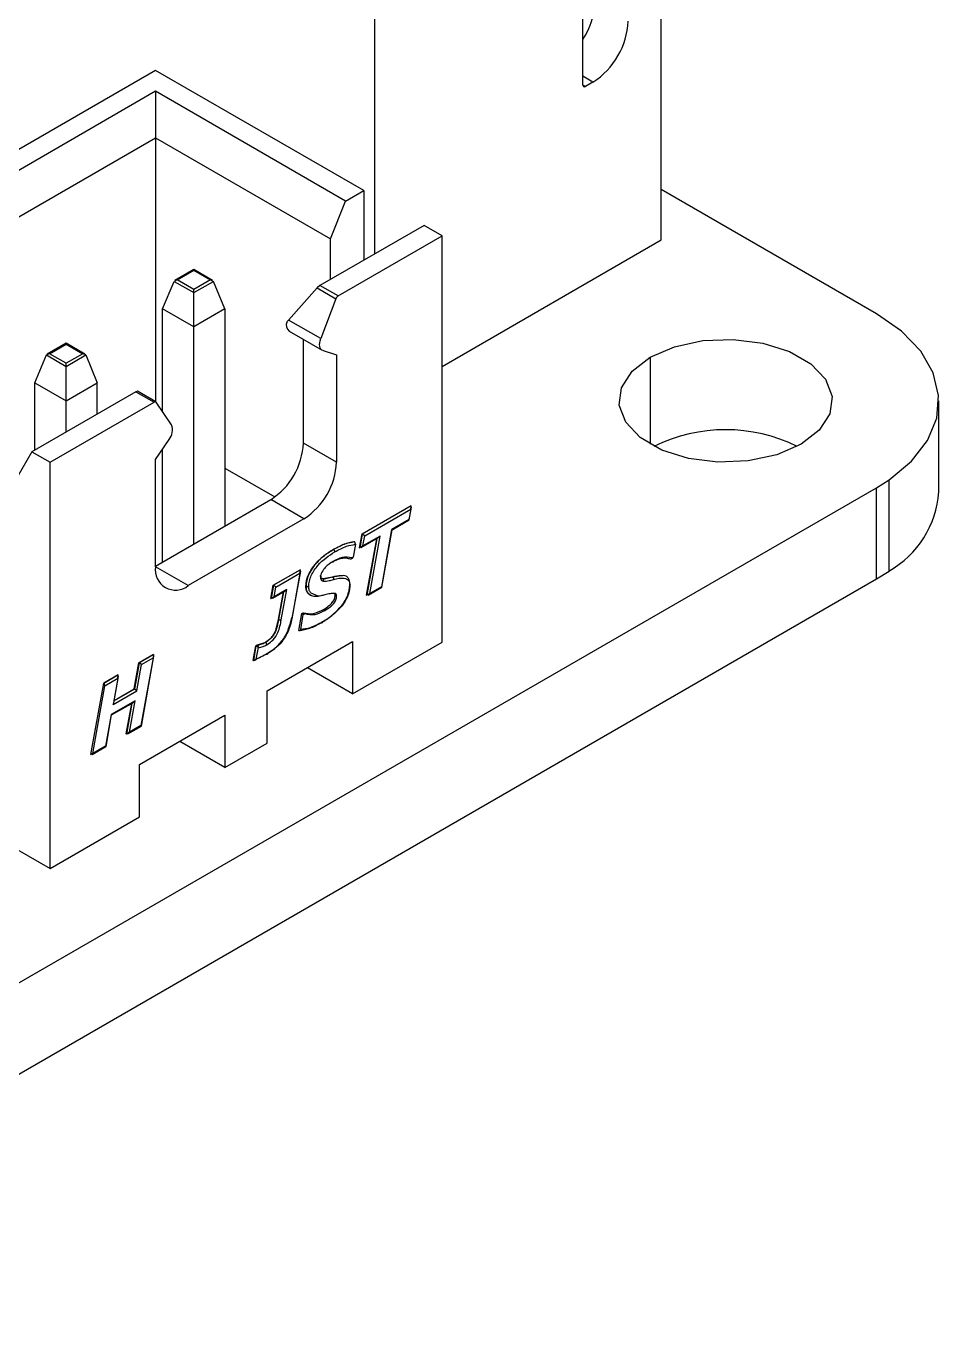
# Model space of a CAD drawing. Header units: millimetres. Extents: x -88 to 19, y -34 to 29.
# Drawn here: x 6.6 to 19.44, y -11.46 to 6.91 of the extents above; entities that cross this region are included whole.
import ezdxf

# ---------------------------------------------------------------- set-up
doc = ezdxf.new("R2010")
doc.units = ezdxf.units.MM

msp = doc.modelspace()

# ---------------------------------------------------------------- linework, layer by layer
at = {"color": 7, "linetype": 'Continuous', "lineweight": 25}
for p, q in [((15.531, 3.903), (15.531, 9.618)), ((14.428, 6.083), (14.428, 8.982)), ((11.501, 3.708), (11.501, 7.292)), ((8.418, 6.287), (2.902, 3.103)), ((11.345, 4.598), (8.418, 6.287)), ((14.57, 6.124), (14.428, 6.205)), ((14.464, 6.062), (14.428, 6.083)), ((14.57, 6.124), (14.464, 6.062)), ((8.418, 5.994), (3.411, 3.103)), ((11.091, 4.451), (8.418, 5.994)), ((8.418, 5.994), (8.418, 1.627)), ((3.977, 2.777), (8.418, 5.34)), ((8.418, 5.34), (10.878, 3.92)), ((11.091, 4.451), (11.345, 4.598)), ((11.345, 4.598), (11.345, 3.618)), ((18.558, 2.866), (15.531, 4.613)), ((10.878, 3.92), (11.091, 4.451)), ((12.194, 4.108), (10.73, 3.262)), ((12.448, 3.961), (12.194, 4.108)), ((10.878, 3.348), (10.878, 3.92)), ((10.984, 3.115), (12.448, 3.961)), ((12.448, -1.755), (12.448, 3.961)), ((12.448, 2.123), (15.531, 3.903)), ((8.517, 2.932), (8.679, 3.321)), ((8.72, 3.34), (8.679, 3.321)), ((8.679, 3.321), (8.955, 3.162)), ((8.955, 3.486), (8.69, 3.333)), ((8.72, 3.34), (8.955, 3.476)), ((8.955, 3.204), (8.72, 3.34)), ((9.22, 3.333), (8.955, 3.486)), ((8.955, 3.476), (8.955, 3.486)), ((8.955, 3.476), (9.19, 3.34)), ((9.19, 3.34), (8.955, 3.204)), ((8.955, 3.162), (9.232, 3.321)), ((9.19, 3.34), (9.232, 3.321)), ((9.394, 2.932), (9.232, 3.321)), ((8.955, -0.375), (8.955, 3.204)), ((10.69, 3.229), (10.287, 2.777)), ((10.73, 3.262), (10.69, 3.229)), ((10.69, 3.229), (10.953, 3.077)), ((10.984, 3.115), (10.73, 3.262)), ((10.953, 3.077), (10.741, 2.515)), ((8.955, 2.679), (8.517, 2.932)), ((8.517, 1.486), (8.517, 2.932)), ((9.394, 2.932), (8.955, 2.679)), ((9.394, 2.932), (9.394, -0.122)), ((10.741, 2.515), (10.287, 2.777)), ((10.295, 2.621), (10.762, 2.352)), ((7.159, 2.449), (6.894, 2.296)), ((6.924, 2.303), (7.159, 2.439)), ((7.424, 2.296), (7.159, 2.449)), ((7.159, 2.439), (7.159, 2.449)), ((7.159, 2.439), (7.394, 2.303)), ((10.497, 1.046), (10.497, 2.505)), ((6.721, 1.895), (6.883, 2.285)), ((6.924, 2.303), (6.883, 2.285)), ((6.883, 2.285), (7.159, 2.125)), ((7.159, 2.168), (6.924, 2.303)), ((7.394, 2.303), (7.159, 2.168)), ((7.159, 2.125), (7.436, 2.285)), ((7.436, 2.285), (7.394, 2.303)), ((7.436, 2.285), (7.598, 1.895)), ((10.774, 2.347), (10.963, 2.287)), ((10.963, 2.287), (10.963, 0.776)), ((15.376, 2.253), (15.376, 1.029)), ((7.159, 1.201), (7.159, 2.168)), ((6.721, 1.895), (7.159, 1.642)), ((6.721, 0.948), (6.721, 1.895)), ((7.159, 1.642), (7.598, 1.895)), ((7.598, 1.454), (7.598, 1.895)), ((8.142, 1.769), (6.678, 0.924)), ((8.162, 1.774), (8.142, 1.769)), ((8.142, 1.769), (8.397, 1.622)), ((8.422, 1.624), (8.162, 1.774)), ((6.933, 0.777), (8.397, 1.622)), ((8.64, 1.302), (8.428, 1.619)), ((19.436, 0.359), (19.436, 1.641)), ((6.678, 0.924), (6.466, 0.556)), ((6.678, 0.924), (6.933, 0.777)), ((8.418, 0.817), (8.607, 1.095)), ((8.517, -0.628), (8.517, 0.963)), ((10.963, 0.776), (10.497, 1.046)), ((6.933, -4.939), (6.933, 0.777)), ((8.418, -0.693), (8.418, 0.817)), ((9.394, 0.694), (10.097, 0.289)), ((-37.304, -31.832), (18.558, 0.417)), ((18.558, 0.417), (18.735, 0.528)), ((18.558, -0.865), (18.558, 0.417)), ((18.735, -0.754), (18.735, 0.528)), ((8.418, -0.685), (10.037, 0.25)), ((10.504, -0.02), (10.037, 0.25)), ((11.323, -0.232), (12.01, 0.164)), ((12.012, 0.163), (11.325, -0.234)), ((11.359, -0.258), (12.007, 0.116)), ((12.007, 0.116), (11.982, -0.028)), ((11.987, -0.034), (12.018, 0.142)), ((12.007, 0.116), (12.012, 0.163)), ((12.01, 0.164), (12.012, 0.163)), ((10.504, -0.02), (8.877, -0.959)), ((11.738, -0.169), (11.594, -0.977)), ((11.599, -0.983), (11.744, -0.175)), ((11.982, -0.028), (11.738, -0.169)), ((11.738, -0.169), (11.744, -0.175)), ((11.744, -0.175), (11.987, -0.035)), ((11.987, -0.035), (11.982, -0.028)), ((11.21, -0.341), (11.213, -0.343)), ((11.288, -0.426), (11.323, -0.232)), ((11.325, -0.234), (11.291, -0.427)), ((11.311, -0.424), (11.554, -0.284)), ((11.323, -0.232), (11.325, -0.234)), ((11.359, -0.258), (11.325, -0.234)), ((11.334, -0.402), (11.359, -0.258)), ((11.576, -0.262), (11.334, -0.402)), ((11.386, -1.094), (11.529, -0.299)), ((11.531, -0.297), (11.388, -1.095)), ((11.431, -1.07), (11.576, -0.262)), ((11.576, -0.262), (11.554, -0.284)), ((10.918, -0.45), (10.92, -0.451)), ((11.228, -0.378), (11.198, -0.558)), ((11.288, -0.426), (11.291, -0.427)), ((11.334, -0.402), (11.291, -0.427)), ((8.877, -0.959), (8.418, -0.693)), ((11.169, -0.584), (11.189, -0.572)), ((11.198, -0.558), (11.179, -0.568)), ((11.189, -0.572), (11.198, -0.558)), ((-37.304, -33.114), (18.558, -0.865)), ((10.073, -0.954), (10.452, -0.735)), ((10.454, -0.736), (10.075, -0.955)), ((10.11, -0.979), (10.449, -0.783)), ((10.449, -0.783), (10.334, -1.425)), ((10.341, -1.419), (10.46, -0.758)), ((10.449, -0.783), (10.454, -0.736)), ((10.452, -0.735), (10.454, -0.736)), ((10.768, -0.861), (10.77, -0.863)), ((10.907, -0.839), (10.77, -0.863)), ((10.905, -0.838), (10.907, -0.839)), ((11.063, -0.819), (10.907, -0.839)), ((18.558, -0.865), (18.735, -0.754)), ((10.04, -1.139), (10.073, -0.954)), ((10.075, -0.955), (10.042, -1.14)), ((10.063, -1.137), (10.241, -1.034)), ((10.073, -0.954), (10.075, -0.955)), ((10.11, -0.979), (10.075, -0.955)), ((10.085, -1.115), (10.11, -0.979)), ((10.263, -1.012), (10.085, -1.115)), ((10.146, -1.434), (10.216, -1.049)), ((10.218, -1.047), (10.148, -1.436)), ((10.186, -1.441), (10.263, -1.012)), ((10.263, -1.012), (10.241, -1.034)), ((10.532, -0.969), (10.534, -0.97)), ((10.597, -1.092), (10.571, -1.076)), ((10.597, -1.092), (10.599, -1.093)), ((10.707, -1.108), (10.605, -1.066)), ((10.944, -1.096), (10.965, -1.108)), ((11.386, -1.094), (11.388, -1.095)), ((11.431, -1.07), (11.388, -1.095)), ((11.409, -1.092), (11.599, -0.983)), ((11.594, -0.977), (11.431, -1.07)), ((11.594, -0.977), (11.599, -0.983)), ((10.04, -1.139), (10.042, -1.14)), ((10.085, -1.115), (10.042, -1.14)), ((10.146, -1.434), (10.148, -1.436)), ((10.433, -1.591), (10.473, -1.353)), ((10.459, -1.578), (10.494, -1.365)), ((10.473, -1.353), (10.495, -1.34)), ((10.473, -1.353), (10.494, -1.365)), ((10.494, -1.365), (10.517, -1.352)), ((10.495, -1.34), (10.517, -1.352)), ((10.778, -1.296), (10.799, -1.308)), ((10.433, -1.591), (10.435, -1.592)), ((9.791, -2.011), (9.827, -1.805)), ((9.83, -1.806), (9.793, -2.013)), ((9.827, -1.805), (9.847, -1.794)), ((9.827, -1.805), (9.83, -1.806)), ((9.849, -1.795), (9.83, -1.806)), ((9.864, -1.83), (9.83, -1.806)), ((9.835, -1.993), (9.864, -1.83)), ((9.847, -1.794), (9.849, -1.795)), ((9.964, -1.758), (9.849, -1.795)), ((9.864, -1.83), (9.864, -1.83)), ((9.962, -1.756), (9.964, -1.758)), ((9.988, -2.441), (11.19, -1.747)), ((11.19, -1.747), (11.19, -2.482)), ((11.19, -2.482), (12.448, -1.755)), ((8.184, -2.044), (8.385, -1.928)), ((8.388, -1.929), (8.186, -2.045)), ((8.383, -1.976), (8.212, -2.929)), ((8.218, -2.935), (8.394, -1.951)), ((8.221, -2.07), (8.383, -1.976)), ((8.388, -1.929), (8.383, -1.976)), ((8.385, -1.928), (8.388, -1.929)), ((9.791, -2.011), (9.793, -2.013)), ((9.793, -2.013), (9.974, -1.926)), ((8.118, -2.413), (8.184, -2.044)), ((8.186, -2.045), (8.12, -2.414)), ((8.155, -2.439), (8.221, -2.07)), ((8.184, -2.044), (8.186, -2.045)), ((8.221, -2.07), (8.186, -2.045)), ((11.19, -2.482), (10.553, -2.114)), ((7.508, -3.333), (7.688, -2.331)), ((7.534, -3.32), (7.704, -2.368)), ((7.688, -2.331), (7.889, -2.215)), ((7.688, -2.331), (7.69, -2.332)), ((7.891, -2.216), (7.69, -2.332)), ((7.69, -2.332), (7.704, -2.368)), ((7.704, -2.368), (7.886, -2.263)), ((7.886, -2.263), (7.82, -2.632)), ((7.831, -2.606), (7.897, -2.237)), ((7.886, -2.263), (7.891, -2.216)), ((7.889, -2.215), (7.891, -2.216)), ((7.82, -2.632), (8.155, -2.439)), ((8.12, -2.414), (7.836, -2.578)), ((7.837, -2.576), (8.118, -2.413)), ((8.118, -2.413), (8.12, -2.414)), ((8.155, -2.439), (8.12, -2.414)), ((9.988, -3.176), (9.988, -2.441)), ((8.129, -2.58), (7.795, -2.773)), ((7.8, -2.779), (8.107, -2.602)), ((7.82, -2.632), (7.831, -2.606)), ((8.005, -3.046), (8.082, -2.617)), ((8.084, -2.615), (8.007, -3.047)), ((8.05, -3.023), (8.129, -2.58)), ((8.129, -2.58), (8.107, -2.602)), ((7.795, -2.773), (7.715, -3.216)), ((7.721, -3.222), (7.8, -2.779)), ((7.795, -2.773), (7.8, -2.779)), ((8.027, -3.045), (8.218, -2.935)), ((8.212, -2.929), (8.05, -3.023)), ((8.191, -3.478), (9.394, -2.784)), ((8.212, -2.929), (8.218, -2.935)), ((9.394, -2.784), (9.394, -3.519)), ((8.005, -3.046), (8.007, -3.047)), ((8.05, -3.023), (8.007, -3.047)), ((7.525, -3.335), (7.72, -3.222)), ((7.715, -3.216), (7.534, -3.32)), ((7.715, -3.216), (7.721, -3.222)), ((9.394, -3.519), (8.757, -3.151)), ((9.394, -3.519), (9.988, -3.176)), ((7.508, -3.333), (7.51, -3.334)), ((7.534, -3.32), (7.51, -3.334)), ((8.191, -4.212), (8.191, -3.478)), ((5.264, -3.976), (6.933, -4.939)), ((6.933, -4.939), (8.191, -4.212))]:
    msp.add_line(p, q, dxfattribs=at)
at = {"color": 7, "linetype": 'Continuous', "lineweight": 25, "flags": 128}
for points in [[(18.735, 0.528), (19.051, 0.792), (19.277, 1.084), (19.406, 1.396), (19.433, 1.717), (19.358, 2.034), (19.182, 2.339), (18.912, 2.619), (18.558, 2.866)], [(10.774, 2.347), (10.758, 2.355), (10.744, 2.368), (10.734, 2.385), (10.727, 2.406), (10.725, 2.431), (10.726, 2.458), (10.732, 2.486), (10.741, 2.515)], [(15.376, 2.253), (15.717, 2.401), (16.117, 2.487), (16.543, 2.505), (16.961, 2.453), (17.335, 2.334), (17.637, 2.16), (17.842, 1.944), (17.933, 1.703), (17.902, 1.457), (17.753, 1.226), (17.497, 1.029), (17.155, 0.881), (16.755, 0.795), (16.329, 0.777), (15.912, 0.83), (15.537, 0.948), (15.236, 1.122), (15.031, 1.339), (14.94, 1.579), (14.971, 1.825), (15.12, 2.056), (15.376, 2.253)]]:
    msp.add_lwpolyline(points, dxfattribs=at)
at = {"color": 7, "linetype": 'Continuous', "lineweight": 25}
for centre, radius, start, end in [((13.565, 7.29), 1.033, 326.6207, 357.7941), ((13.99, 7.03), 1.076, 302.6055, 357.3945), ((14.45, 6.079), 0.0218, 170.786, 309.2033), ((11.026, 3.051), 0.0769, 122.6663, 160.2417), ((10.671, 2.434), 0.515, 138.2149, 142.3947), ((10.366, 2.707), 0.11, 157.8352, 230.5324), ((8.411, 1.605), 0.0219, 39.1042, 129.4148), ((8.45, 1.227), 0.205, 320.0153, 21.7286), ((16.436, -1.055), 2.289, 63.8566, 116.1434), ((9.499, 1.091), 0.999, 302.6055, 357.3945), ((9.965, 0.822), 0.999, 302.6055, 357.3945), ((18.044, 0.459), 1.396, 299.6459, 355.8933), ((8.698, -0.739), 0.284, 170.786, 309.2033)]:
    msp.add_arc(centre, radius, start, end, dxfattribs=at)
for points, knots in [([(10.918, -0.45), (10.979, -0.417), (11.079, -0.364), (11.173, -0.348), (11.21, -0.341)], [0, 0, 0, 0, 0.6082499, 1, 1, 1, 1]), ([(11.213, -0.343), (11.165, -0.352), (11.07, -0.37), (10.97, -0.424), (10.92, -0.451)], [0, 0, 0, 0, 0.501719, 1, 1, 1, 1]), ([(11.228, -0.378), (11.228, -0.374), (11.228, -0.367), (11.225, -0.356), (11.219, -0.347), (11.215, -0.344), (11.213, -0.343)], [0, 0, 0, 0, 0.279754, 0.559461, 0.77975, 1, 1, 1, 1]), ([(10.532, -0.969), (10.535, -0.936), (10.54, -0.87), (10.589, -0.758), (10.668, -0.646), (10.781, -0.535), (10.87, -0.48), (10.918, -0.45)], [0, 0, 0, 0, 0.1588625, 0.3142875, 0.4881722, 0.721808, 1, 1, 1, 1]), ([(10.92, -0.451), (10.878, -0.477), (10.794, -0.529), (10.691, -0.625), (10.618, -0.72), (10.571, -0.801), (10.54, -0.89), (10.536, -0.943), (10.534, -0.97)], [0, 0, 0, 0, 0.2430053, 0.4875713, 0.6130775, 0.7412628, 0.8711936, 1, 1, 1, 1]), ([(10.573, -0.97), (10.574, -0.946), (10.577, -0.897), (10.615, -0.79), (10.733, -0.619), (10.857, -0.538), (10.939, -0.484)], [0, 0, 0, 0, 0.125755, 0.251389, 0.501371, 1, 1, 1, 1]), ([(10.939, -0.484), (10.939, -0.481), (10.938, -0.475), (10.934, -0.465), (10.927, -0.457), (10.922, -0.453), (10.92, -0.451)], [0, 0, 0, 0, 0.250017, 0.500027, 0.750004, 1, 1, 1, 1]), ([(10.939, -0.484), (10.994, -0.454), (11.093, -0.401), (11.187, -0.385), (11.228, -0.378)], [0, 0, 0, 0, 0.559999, 1, 1, 1, 1]), ([(10.919, -0.617), (10.88, -0.642), (10.822, -0.678), (10.762, -0.755), (10.741, -0.806), (10.739, -0.83), (10.738, -0.841)], [0, 0, 0, 0, 0.500136, 0.750095, 0.874801, 1, 1, 1, 1]), ([(10.9, -0.628), (10.946, -0.607), (11.015, -0.574), (11.099, -0.567), (11.135, -0.578), (11.153, -0.584)], [0, 0, 0, 0, 0.502522, 0.753536, 1, 1, 1, 1]), ([(10.919, -0.617), (10.919, -0.62), (10.918, -0.626), (10.915, -0.63), (10.911, -0.631), (10.906, -0.631), (10.903, -0.63), (10.9, -0.628)], [0, 0, 0, 0, 0.249632, 0.499246, 0.624376, 0.749848, 1, 1, 1, 1]), ([(11.179, -0.568), (11.135, -0.561), (11.055, -0.549), (10.961, -0.596), (10.919, -0.617)], [0, 0, 0, 0, 0.558807, 1, 1, 1, 1]), ([(11.179, -0.568), (11.178, -0.572), (11.176, -0.578), (11.17, -0.584), (11.163, -0.586), (11.158, -0.586), (11.154, -0.584), (11.153, -0.584)], [0, 0, 0, 0, 0.2427711, 0.4853093, 0.6902124, 0.8481626, 1, 1, 1, 1]), ([(10.738, -0.841), (10.74, -0.84), (10.745, -0.837), (10.747, -0.83), (10.745, -0.824), (10.74, -0.821), (10.738, -0.819)], [0, 0, 0, 0, 0.249976, 0.500097, 0.749993, 1, 1, 1, 1]), ([(10.77, -0.863), (10.765, -0.862), (10.756, -0.86), (10.745, -0.853), (10.739, -0.838), (10.739, -0.826), (10.738, -0.819)], [0, 0, 0, 0, 0.273102, 0.50831, 0.738331, 1, 1, 1, 1]), ([(10.738, -0.841), (10.739, -0.85), (10.74, -0.868), (10.751, -0.892), (10.768, -0.896), (10.779, -0.898)], [0, 0, 0, 0, 0.2814273, 0.5612132, 1, 1, 1, 1]), ([(10.75, -0.855), (10.751, -0.856), (10.756, -0.86), (10.763, -0.861), (10.768, -0.861)], [0, 0, 0, 0, 0.234968, 1, 1, 1, 1]), ([(10.768, -0.861), (10.776, -0.862), (10.796, -0.863), (10.842, -0.853), (10.88, -0.844), (10.905, -0.838)], [0, 0, 0, 0, 0.189702, 0.458822, 1, 1, 1, 1]), ([(10.779, -0.898), (10.78, -0.895), (10.782, -0.888), (10.781, -0.877), (10.777, -0.868), (10.772, -0.864), (10.77, -0.863)], [0, 0, 0, 0, 0.249874, 0.499818, 0.749997, 1, 1, 1, 1]), ([(10.779, -0.898), (10.805, -0.896), (10.851, -0.893), (10.9, -0.88), (10.921, -0.874)], [0, 0, 0, 0, 0.559698, 1, 1, 1, 1]), ([(10.905, -0.838), (10.948, -0.825), (10.999, -0.809), (11.042, -0.819), (11.049, -0.82)], [0, 0, 0, 0, 0.840357, 1, 1, 1, 1]), ([(10.907, -0.839), (10.91, -0.841), (10.914, -0.845), (10.92, -0.854), (10.922, -0.864), (10.922, -0.871), (10.921, -0.874)], [0, 0, 0, 0, 0.250003, 0.500187, 0.750125, 1, 1, 1, 1]), ([(10.921, -0.874), (10.973, -0.861), (11.052, -0.841), (11.127, -0.87), (11.147, -0.918), (11.149, -0.948), (11.15, -0.963)], [0, 0, 0, 0, 0.500385, 0.749142, 0.874376, 1, 1, 1, 1]), ([(11.15, -0.941), (11.149, -0.924), (11.147, -0.89), (11.13, -0.85), (11.1, -0.825), (11.075, -0.821), (11.063, -0.819)], [0, 0, 0, 0, 0.247587, 0.500874, 0.75622, 1, 1, 1, 1]), ([(10.559, -1.063), (10.554, -1.057), (10.536, -1.035), (10.534, -0.997), (10.532, -0.969)], [0, 0, 0, 0, 0.27422, 1, 1, 1, 1]), ([(10.573, -0.97), (10.57, -0.971), (10.564, -0.974), (10.555, -0.975), (10.548, -0.974), (10.541, -0.973), (10.537, -0.971), (10.534, -0.97)], [0, 0, 0, 0, 0.2494013, 0.4991384, 0.6243794, 0.7500825, 1, 1, 1, 1]), ([(10.534, -0.97), (10.535, -0.985), (10.535, -1.012), (10.543, -1.032), (10.547, -1.041)], [0, 0, 0, 0, 0.564243, 1, 1, 1, 1]), ([(10.547, -1.041), (10.548, -1.045), (10.552, -1.061), (10.57, -1.079), (10.59, -1.089), (10.599, -1.093)], [0, 0, 0, 0, 0.112851, 0.564454, 1, 1, 1, 1]), ([(10.605, -1.066), (10.595, -1.054), (10.575, -1.031), (10.573, -0.99), (10.573, -0.97)], [0, 0, 0, 0, 0.498578, 1, 1, 1, 1]), ([(10.599, -1.093), (10.599, -1.093), (10.599, -1.093), (10.599, -1.093), (10.6, -1.094), (10.601, -1.094), (10.605, -1.096), (10.618, -1.101), (10.654, -1.11), (10.685, -1.109), (10.707, -1.108)], [0, 0, 0, 0, 0.000579, 0.001252, 0.003004, 0.008511, 0.028293, 0.103347, 0.387615, 1, 1, 1, 1]), ([(10.797, -1.09), (10.78, -1.094), (10.749, -1.102), (10.719, -1.107), (10.707, -1.108)], [0, 0, 0, 0, 0.5807455, 1, 1, 1, 1]), ([(10.778, -1.296), (10.803, -1.28), (10.846, -1.254), (10.895, -1.209), (10.921, -1.173), (10.934, -1.146), (10.942, -1.12), (10.943, -1.104), (10.944, -1.096)], [0, 0, 0, 0, 0.351957, 0.610106, 0.713815, 0.808509, 0.901375, 1, 1, 1, 1]), ([(10.933, -1.068), (10.913, -1.069), (10.87, -1.071), (10.823, -1.083), (10.797, -1.09)], [0, 0, 0, 0, 0.450354, 1, 1, 1, 1]), ([(10.965, -1.108), (10.965, -1.102), (10.964, -1.09), (10.957, -1.077), (10.947, -1.07), (10.938, -1.069), (10.933, -1.068)], [0, 0, 0, 0, 0.263548, 0.506628, 0.726922, 1, 1, 1, 1]), ([(10.944, -1.096), (10.943, -1.09), (10.942, -1.078), (10.939, -1.068), (10.935, -1.065), (10.935, -1.065)], [0, 0, 0, 0, 0.510286, 0.980942, 1, 1, 1, 1]), ([(11.036, -1.239), (11.052, -1.217), (11.086, -1.171), (11.123, -1.093), (11.146, -1.014), (11.148, -0.965), (11.15, -0.941)], [0, 0, 0, 0, 0.24639, 0.4975897, 0.7503166, 1, 1, 1, 1]), ([(11.15, -0.963), (11.148, -0.988), (11.145, -1.038), (11.114, -1.136), (11.071, -1.199), (11.045, -1.237)], [0, 0, 0, 0, 0.2811576, 0.5617491, 1, 1, 1, 1]), ([(11.15, -0.963), (11.152, -0.962), (11.156, -0.958), (11.158, -0.952), (11.156, -0.946), (11.152, -0.943), (11.15, -0.941)], [0, 0, 0, 0, 0.249875, 0.499813, 0.749997, 1, 1, 1, 1]), ([(10.748, -1.481), (10.798, -1.451), (10.898, -1.39), (10.99, -1.29), (11.036, -1.239)], [0, 0, 0, 0, 0.496601, 1, 1, 1, 1]), ([(11.045, -1.237), (10.996, -1.291), (10.907, -1.387), (10.81, -1.444), (10.767, -1.47)], [0, 0, 0, 0, 0.559084, 1, 1, 1, 1]), ([(10.799, -1.308), (10.824, -1.293), (10.867, -1.267), (10.916, -1.222), (10.942, -1.185), (10.956, -1.159), (10.964, -1.132), (10.964, -1.116), (10.965, -1.108)], [0, 0, 0, 0, 0.351957, 0.610106, 0.713815, 0.808509, 0.901375, 1, 1, 1, 1]), ([(11.041, -1.241), (11.042, -1.242), (11.045, -1.244), (11.047, -1.243), (11.048, -1.241), (11.046, -1.238), (11.045, -1.237)], [0, 0, 0, 0, 0.117501, 0.459955, 0.730189, 1, 1, 1, 1]), ([(9.962, -1.756), (9.98, -1.745), (10.013, -1.724), (10.059, -1.679), (10.098, -1.618), (10.126, -1.534), (10.139, -1.471), (10.146, -1.434)], [0, 0, 0, 0, 0.185253, 0.341522, 0.4852, 0.701778, 1, 1, 1, 1]), ([(10.148, -1.436), (10.142, -1.468), (10.129, -1.531), (10.103, -1.612), (10.069, -1.67), (10.025, -1.718), (9.989, -1.741), (9.964, -1.758)], [0, 0, 0, 0, 0.2650255, 0.5150286, 0.6303242, 0.7486105, 1, 1, 1, 1]), ([(9.974, -1.926), (10.014, -1.9), (10.096, -1.849), (10.194, -1.746), (10.256, -1.645), (10.303, -1.539), (10.321, -1.46), (10.333, -1.408)], [0, 0, 0, 0, 0.247201, 0.497587, 0.62569, 0.752733, 1, 1, 1, 1]), ([(9.983, -1.791), (10.014, -1.771), (10.074, -1.732), (10.158, -1.597), (10.175, -1.5), (10.186, -1.441)], [0, 0, 0, 0, 0.2821391, 0.5584836, 1, 1, 1, 1]), ([(10.334, -1.425), (10.321, -1.481), (10.296, -1.592), (10.177, -1.793), (10.063, -1.869), (9.993, -1.915)], [0, 0, 0, 0, 0.282137, 0.561155, 1, 1, 1, 1]), ([(10.495, -1.34), (10.542, -1.351), (10.627, -1.371), (10.73, -1.319), (10.778, -1.296)], [0, 0, 0, 0, 0.541482, 1, 1, 1, 1]), ([(10.517, -1.352), (10.563, -1.363), (10.648, -1.383), (10.752, -1.331), (10.799, -1.308)], [0, 0, 0, 0, 0.541482, 1, 1, 1, 1]), ([(10.435, -1.592), (10.486, -1.584), (10.587, -1.568), (10.695, -1.51), (10.748, -1.481)], [0, 0, 0, 0, 0.500178, 1, 1, 1, 1]), ([(10.459, -1.578), (10.458, -1.582), (10.456, -1.588), (10.449, -1.594), (10.442, -1.595), (10.438, -1.593), (10.435, -1.592)], [0, 0, 0, 0, 0.279756, 0.559451, 0.779762, 1, 1, 1, 1]), ([(10.767, -1.47), (10.708, -1.502), (10.602, -1.558), (10.502, -1.572), (10.459, -1.578)], [0, 0, 0, 0, 0.560002, 1, 1, 1, 1]), ([(10.767, -1.47), (10.767, -1.472), (10.767, -1.478), (10.763, -1.482), (10.759, -1.483), (10.755, -1.484), (10.751, -1.482), (10.748, -1.481)], [0, 0, 0, 0, 0.249401, 0.499138, 0.624379, 0.750082, 1, 1, 1, 1]), ([(9.847, -1.794), (9.864, -1.792), (9.901, -1.788), (9.941, -1.767), (9.962, -1.756)], [0, 0, 0, 0, 0.480211, 1, 1, 1, 1]), ([(9.864, -1.83), (9.864, -1.828), (9.864, -1.824), (9.863, -1.816), (9.861, -1.81), (9.858, -1.804), (9.854, -1.798), (9.85, -1.796), (9.849, -1.795)], [0, 0, 0, 0, 0.1685643, 0.3372651, 0.5058022, 0.6522673, 0.8360438, 1, 1, 1, 1]), ([(9.864, -1.83), (9.886, -1.828), (9.924, -1.823), (9.965, -1.801), (9.983, -1.791)], [0, 0, 0, 0, 0.55875, 1, 1, 1, 1]), ([(9.983, -1.791), (9.983, -1.788), (9.982, -1.781), (9.979, -1.773), (9.975, -1.767), (9.97, -1.762), (9.967, -1.759), (9.964, -1.758)], [0, 0, 0, 0, 0.249566, 0.499203, 0.624541, 0.750253, 1, 1, 1, 1]), ([(9.835, -1.993), (9.832, -1.996), (9.826, -2.003), (9.816, -2.011), (9.806, -2.015), (9.798, -2.015), (9.794, -2.013), (9.793, -2.013)], [0, 0, 0, 0, 0.252178, 0.503741, 0.751961, 0.8763, 1, 1, 1, 1]), ([(9.993, -1.915), (9.963, -1.932), (9.91, -1.962), (9.858, -1.983), (9.835, -1.993)], [0, 0, 0, 0, 0.559957, 1, 1, 1, 1]), ([(9.993, -1.915), (9.993, -1.917), (9.992, -1.923), (9.988, -1.927), (9.984, -1.928), (9.98, -1.929), (9.976, -1.927), (9.974, -1.926)], [0, 0, 0, 0, 0.2494024, 0.4991339, 0.624375, 0.7500893, 1, 1, 1, 1])]:
    msp.add_open_spline(points, degree=3, knots=knots, dxfattribs=at)
for points in [[(10.148, -1.436), (10.151, -1.437), (10.157, -1.44), (10.167, -1.442), (10.178, -1.443), (10.183, -1.441), (10.186, -1.441)], [(10.334, -1.425), (10.336, -1.424), (10.34, -1.422), (10.342, -1.418), (10.34, -1.413), (10.335, -1.41), (10.333, -1.408)]]:
    msp.add_open_spline(points, degree=3, dxfattribs=at)

doc.saveas('drawing.dxf')
